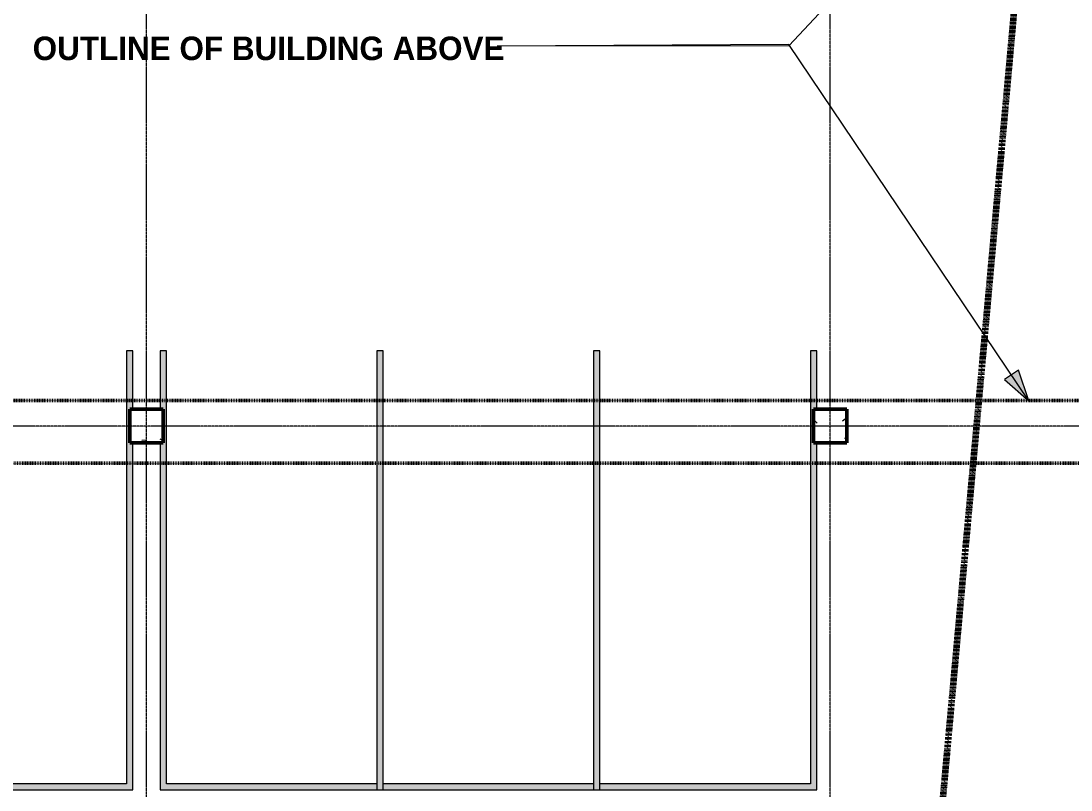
# Model space of a CAD drawing. Header units: inches. Extents: x -4294 to -464, y 9706 to 12475.
# Drawn here: x -3214 to -2712, y 10665 to 11033 of the extents above; entities that cross this region are included whole.
import ezdxf

# ---------------------------------------------------------------- set-up
doc = ezdxf.new("R2010")
doc.units = ezdxf.units.IN
doc.header["$MEASUREMENT"] = 0
for name, pattern in [('Dash', [0.25, 0.125, -0.125]), ('Dash 1_16_', [0.125, 0.0625, -0.0625]), ('Grid Line 1_2_', [0.875, 0.5, -0.125, 0.125, -0.125])]:
    doc.linetypes.add(name, pattern=pattern)
for name, color, linetype, lineweight in [('0-1', 7, 'Continuous', 5), ('0-3', 7, 'Continuous', 9), ('A-ANNO-NOTE', 131, 'Continuous', 9), ('A-GENM', 5, 'Continuous', 9), ('A-GENM-6', 5, 'Dash', 140), ('C-PROP-LINE-2', 91, 'Dash 1_16_', 50), ('S-COLS', 52, 'Continuous', 9), ('S-COLS-1', 250, 'Continuous', 50), ('S-GRID-1', 1, 'Grid Line 1_2_', 9)]:
    doc.layers.add(name, color=color, linetype=linetype, lineweight=lineweight)
doc.styles.add('Century Gothic_B', font='GOTHICB.TTF', dxfattribs={"height": 11.25})

# ---------------------------------------------------------------- blocks, each defined once
blk = doc.blocks.new('Concrete-Rectangular-Column - ONE-V14-FLOOR PLAN - BASEMENT')
at = {"layer": 'S-COLS'}
h = blk.add_hatch(dxfattribs=at)
h.set_pattern_fill('FP_17', color=256, style=0, pattern_type=2)
h.set_pattern_definition([(50, (3154.324, -10839.19), (34.4287, -3.01202), [3.6, -39.6]), (355, (3154.324, -10839.19), (-6.6596, 36.10481), [2.88, -31.68]), (100.451, (3157.193, -10839.44), (27.76876, 33.0931), [3.06, -33.655]), (46.184, (3154.324, -10829.59), (51.22752, -7.94535), [5.4, -59.4]), (96.636, (3158.593, -10830.25), (44.86319, 46.7577), [4.589, -50.482]), (351.184, (3154.324, -10829.59), (44.86417, 46.75745), [4.32, -47.52]), (21, (3159.124, -10831.99), (28.65176, -19.325734), [3.6, -39.6]), (326, (3159.124, -10831.99), (11.67934, 34.80662), [2.88, -31.68]), (71.451, (3161.51, -10833.6), (40.33096, 15.48132), [3.06, -33.655]), (37.5, (3154.324, -10839.189), (0.583112, 15.978979), [1.584, -29.712, 1.584, -30.576, -31.8]), (37.5, (3154.324, -10839.189), (0.583112, 15.978979), [-63.456, 1.584, -30.216]), (7.5, (3154.324, -10839.189), (12.62689, 18.932107), [1.584, -16.752, 1.584, -28.992, -12.12]), (7.5, (3154.324, -10839.189), (12.62689, 18.932107), [-48.912, 1.584, -10.536]), (327.5, (3143.62, -10839.189), (25.622992, -1.082799), [1.584, -10.416, 1.584, -35.856, -49.68]), (327.5, (3143.62, -10839.189), (25.622992, -1.082799), [-49.44, 1.584, -48.096]), (317.5, (3138.82, -10839.19), (27.99243, 4.80496), [1.584, -14.016, 1.584, -23.28, -35.28]), (317.5, (3138.82, -10839.19), (27.99243, 4.80496), [-40.464, 1.584, -33.696])])
h.paths.add_polyline_path([(8, -8), (8, 8), (-8, 8), (-8, -8), (7.14, -8)], flags=0)
at = {"layer": 'S-COLS-1'}
for p, q in [((8, 8), (-8, 8)), ((-8, 8), (-8, -8)), ((8, -8), (8, 8)), ((-8, -8), (8, -8))]:
    blk.add_line(p, q, dxfattribs=at)
blk = doc.blocks.new('Concrete-Rectangular-Column - ONE-V15-FLOOR PLAN - BASEMENT')
at = {"layer": 'S-COLS'}
h = blk.add_hatch(dxfattribs=at)
h.set_pattern_fill('FP_18', color=256, style=0, pattern_type=2)
h.set_pattern_definition([(50, (2827.324, -10839.19), (34.4287, -3.01202), [3.6, -39.6]), (355, (2827.324, -10839.19), (-6.6596, 36.10481), [2.88, -31.68]), (100.451, (2830.193, -10839.44), (27.76876, 33.0931), [3.06, -33.655]), (46.184, (2827.324, -10829.59), (51.22752, -7.94535), [5.4, -59.4]), (96.636, (2831.593, -10830.25), (44.86319, 46.7577), [4.589, -50.482]), (351.184, (2827.324, -10829.59), (44.86417, 46.75745), [4.32, -47.52]), (21, (2832.124, -10831.99), (28.65176, -19.325734), [3.6, -39.6]), (326, (2832.124, -10831.99), (11.67934, 34.80662), [2.88, -31.68]), (71.451, (2834.51, -10833.6), (40.33096, 15.48132), [3.06, -33.655]), (37.5, (2827.324, -10839.189), (0.583112, 15.978979), [1.584, -29.712, 1.584, -30.576, -31.8]), (37.5, (2827.324, -10839.189), (0.583112, 15.978979), [-63.456, 1.584, -30.216]), (7.5, (2827.324, -10839.189), (12.62689, 18.932107), [1.584, -16.752, 1.584, -28.992, -12.12]), (7.5, (2827.324, -10839.189), (12.62689, 18.932107), [-48.912, 1.584, -10.536]), (327.5, (2816.62, -10839.189), (25.622992, -1.0828), [1.584, -10.416, 1.584, -35.856, -49.68]), (327.5, (2816.62, -10839.189), (25.622992, -1.0828), [-49.44, 1.584, -48.096]), (317.5, (2811.82, -10839.19), (27.99243, 4.80496), [1.584, -14.016, 1.584, -23.28, -35.28]), (317.5, (2811.82, -10839.19), (27.99243, 4.80496), [-40.464, 1.584, -33.696])])
h.paths.add_polyline_path([(8, -8), (8, 8), (-8, 8), (-8, -8), (-6.5, -8)], flags=0)
at = {"layer": 'S-COLS-1'}
for p, q in [((8, 8), (-8, 8)), ((-8, 8), (-8, -8)), ((8, -8), (8, 8)), ((-8, -8), (8, -8))]:
    blk.add_line(p, q, dxfattribs=at)
blk = doc.blocks.new('CTR - 1st Phase - Shell_rvt-1-FLOOR PLAN - BASEMENT')
at = {"layer": 'S-GRID-1'}
for p, q in [((-3154.32, 9836.18), (-3154.32, 12413.74)), ((-2827.32, 9836.18), (-2827.32, 12413.74)), ((-464.45, 10839.19), (-4232.19, 10839.19))]:
    blk.add_line(p, q, dxfattribs=at)
at = {"layer": '0-3'}
for name, p in [('Concrete-Rectangular-Column - ONE-V14-FLOOR PLAN - BASEMENT', (-3154.32, 10839.19)), ('Concrete-Rectangular-Column - ONE-V15-FLOOR PLAN - BASEMENT', (-2827.32, 10839.19))]:
    blk.add_blockref(name, p, dxfattribs=at)
blk = doc.blocks.new('Path of Travel - 02 Middle-1950962-FLOOR PLAN - BASEMENT')
at = {"layer": 'A-GENM-6'}
blk.add_line((8.96, 0), (1567.86, 0), dxfattribs=at)
blk = doc.blocks.new('Parking_Stall_Multiple - STANDARD-V30-FLOOR PLAN - BASEMENT')
at = {"layer": 'A-GENM'}
h = blk.add_hatch(color=256, dxfattribs=at)
h.paths.add_polyline_path([(0, 207.34), (210, 207.34), (210, 210.34), (106.5, 208.84), (3, 210.34)], flags=0)
h.paths.add_polyline_path([(0, 207.34), (0.08, 210.25), (0, 210.34)], flags=0)
h.paths.add_polyline_path([(0, 311), (0, 210.34), (3, 210.34), (3, 311), (210, 311), (210, 314), (182, 314), (182, 312.5), (166, 312.5), (166, 314), (0, 314)], flags=0)
h = blk.add_hatch(color=256, dxfattribs=at)
h.paths.add_polyline_path([(0, 103.67), (210, 103.67), (210, 106.67), (106.5, 105.17), (3, 106.67)], flags=0)
h.paths.add_polyline_path([(0, 106.67), (0, 103.67), (0.08, 106.58)], flags=0)
h.paths.add_polyline_path([(3, 210.34), (106.5, 208.84), (210, 210.34), (37.45, 210.34)], flags=0)
h.paths.add_polyline_path([(0, 207.34), (3, 210.34), (0, 210.34), (0.08, 210.25)], flags=0)
h.paths.add_polyline_path([(0, 207.29), (0, 106.67), (3, 106.67), (3, 207.34), (0, 207.34)], flags=0)
h = blk.add_hatch(color=256, dxfattribs=at)
h.paths.add_polyline_path([(3, 106.67), (106.5, 105.17), (210, 106.67), (37.45, 106.67)], flags=0)
h.paths.add_polyline_path([(0, 103.67), (3, 106.67), (0, 106.67), (0.08, 106.58)], flags=0)
h.paths.add_polyline_path([(0, 0), (166, 0), (166, 1.5), (182, 1.5), (182, 0), (210, 0), (210, 3), (3, 3), (3, 103.67), (0, 103.62), (0, 3)], flags=0)
for p, q in [((166, 314), (0, 314)), ((0, 314), (0, 207.34)), ((210, 314), (182, 314)), ((210, 311), (210, 314)), ((3, 210.34), (3, 311)), ((3, 311), (210, 311)), ((210, 210.34), (0, 210.34)), ((0, 210.34), (0, 103.67)), ((0, 207.34), (210, 207.34)), ((210, 210.34), (3, 210.34)), ((3, 106.67), (3, 207.34)), ((3, 207.34), (210, 207.34)), ((210, 207.34), (210, 210.34)), ((210, 207.34), (210, 210.34)), ((210, 106.67), (0, 106.67)), ((0, 106.67), (0, 0)), ((210, 106.67), (3, 106.67)), ((210, 103.67), (210, 106.67)), ((210, 103.67), (210, 106.67)), ((0, 103.67), (210, 103.67)), ((3, 3), (3, 103.67)), ((3, 103.67), (210, 103.67)), ((210, 3), (3, 3)), ((210, 0), (210, 3)), ((0, 0), (166, 0)), ((182, 0), (210, 0))]:
    blk.add_line(p, q, dxfattribs=at)
blk = doc.blocks.new('Family - ___-1870007-FLOOR PLAN - BASEMENT')
at = {"layer": 'C-PROP-LINE-2'}
blk.add_line((-2067.92, 10851.39), (-3400.05, 10851.39), dxfattribs=at)
blk = doc.blocks.new('Family - ___-1870574-FLOOR PLAN - BASEMENT')
at = {"layer": 'C-PROP-LINE-2'}
blk.add_line((-2098.26, 10821.49), (-3401.05, 10821.49), dxfattribs=at)

msp = doc.modelspace()

# ---------------------------------------------------------------- hatches: boundary and pattern name
at = {"layer": 'A-ANNO-NOTE'}
msp.add_hatch(color=256, dxfattribs=at).paths.add_polyline_path([(-2732.313, 10851.26), (-2737.3647, 10865.9445), (-2744.0302, 10861.4513)], flags=0)

# ---------------------------------------------------------------- linework, layer by layer
for p, q in [((-2635.2872, 11246.4198), (-2847.1739, 11021.0027)), ((-2847.1739, 11021.6497), (-2986.5781, 11020.8674)), ((-2847.1739, 11021.0027), (-2986.5781, 11020.8674)), ((-2732.313, 10851.26), (-2847.1739, 11021.6497)), ((-2737.3647, 10865.9445), (-2744.0302, 10861.4513)), ((-2744.0302, 10861.4513), (-2732.313, 10851.26)), ((-2732.313, 10851.26), (-2737.3647, 10865.9445))]:
    msp.add_line(p, q, dxfattribs=at)

# ---------------------------------------------------------------- block references
at = {"layer": '0-1'}
msp.add_blockref('CTR - 1st Phase - Shell_rvt-1-FLOOR PLAN - BASEMENT', (0, 0), dxfattribs=at)
at = {"layer": 'A-GENM'}
for name, p, rotation in [('Path of Travel - 02 Middle-1950962-FLOOR PLAN - BASEMENT', (-2806.1219, 10298.9989), 84.83256899783551), ('Parking_Stall_Multiple - STANDARD-V30-FLOOR PLAN - BASEMENT', (-3160.8198, 10665.1894), 89.99999999999953), ('Parking_Stall_Multiple - STANDARD-V30-FLOOR PLAN - BASEMENT', (-2833.8198, 10665.1894), 89.99999999999953)]:
    msp.add_blockref(name, p, dxfattribs=dict(at, rotation=rotation))
at = {"layer": 'C-PROP-LINE-2'}
for name in ['Family - ___-1870007-FLOOR PLAN - BASEMENT', 'Family - ___-1870574-FLOOR PLAN - BASEMENT']:
    msp.add_blockref(name, (0, 0), dxfattribs=at)

# ---------------------------------------------------------------- texts
at = {"layer": 'A-ANNO-NOTE', "insert": (-3208.7671, 11025.4197), "char_height": 11.25, "width": 269.29125, "attachment_point": 1, "style": 'Century Gothic_B'}
msp.add_mtext('OUTLINE OF BUILDING ABOVE', dxfattribs=at)

doc.saveas('drawing.dxf')
